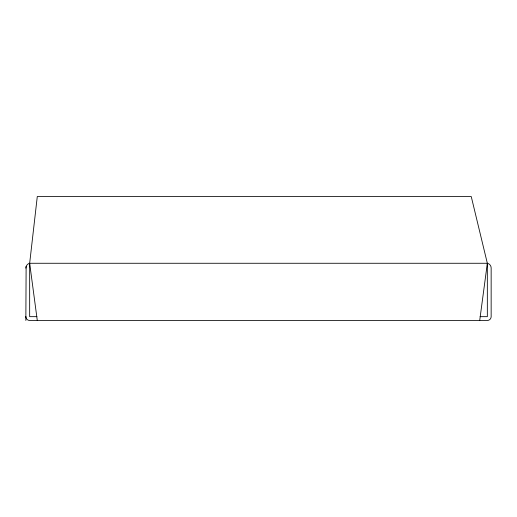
<?xml version="1.0" encoding="UTF-8"?>
<svg xmlns="http://www.w3.org/2000/svg" width="517" height="517" viewBox="0 0 517 517"><rect width="100%" height="100%" fill="white"/><g stroke="black" fill="none" stroke-linecap="round" stroke-linejoin="round"><path stroke-width="0.78" d="M25.85 320.475L26.121 266.507M36.92 316.663L29.663 316.663L29.663 263.269L37.289 196.525L471.239 196.525L487.337 263.269L487.337 316.663L480.08 316.663M479.711 320.475L487.337 263.269L29.663 263.269A5.028 5.028 0 0 0 25.85 268.149M29.663 263.269L37.289 320.475M25.882 317.16L25.85 316.663A3.813 3.813 0 0 0 29.663 320.475L487.337 320.475A3.813 3.813 0 0 0 491.15 316.663L491.15 267.974A4.815 4.815 0 0 0 487.337 263.269"/></g></svg>
